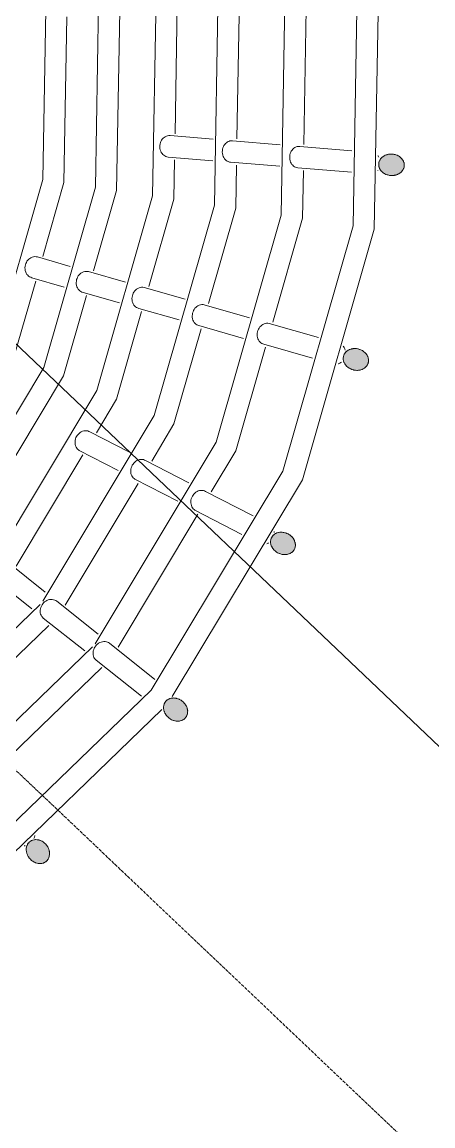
# Model space of a CAD drawing. Header units: millimetres. Extents: x -100577 to 287200, y -212120 to 238461.
# Drawn here: x 58729 to 59073, y 46492 to 47416 of the extents above; entities that cross this region are included whole.
import ezdxf

# ---------------------------------------------------------------- set-up
doc = ezdxf.new("R2010")
doc.units = ezdxf.units.MM
doc.linetypes.add('DASHDOT', pattern=[3.556, 2.54, -0.508, 0, -0.508])
for name, color, linetype, lineweight in [('02_切断（家具）', 8, 'Continuous', 18), ('11_見えがかり（家具）', 8, 'Continuous', 9), ('50_寸法', 3, 'Continuous', 9), ('70_断面の位置', 6, 'DASHDOT', 9)]:
    doc.layers.add(name, color=color, linetype=linetype, lineweight=lineweight)

msp = doc.modelspace()

# ---------------------------------------------------------------- hatches: boundary and pattern name
at = {"layer": '02_切断（家具）'}
for points in [[(59047.54, 47291.85), (59047.1, 47291.21), (59046.9, 47290.92), (59046.36, 47290.33), (59046.13, 47290.07), (59045.47, 47289.51), (59045.19, 47289.27), (59044.43, 47288.77), (59044.11, 47288.56), (59043.23, 47288.14), (59042.88, 47287.97), (59041.92, 47287.64), (59041.54, 47287.51), (59040.51, 47287.29), (59040.11, 47287.21), (59039.05, 47287.11), (59038.65, 47287.07), (59037.57, 47287.1), (59037.18, 47287.11), (59036.13, 47287.26), (59035.76, 47287.31), (59034.75, 47287.57), (59034.41, 47287.65), (59033.47, 47288.01), (59033.16, 47288.12), (59032.31, 47288.55), (59032.04, 47288.69), (59031.25, 47289.2), (59031, 47289.36), (59030.25, 47289.98), (59030.03, 47290.17), (59029.35, 47290.89), (59029.15, 47291.1), (59028.57, 47291.92), (59028.4, 47292.15), (59027.94, 47293.05), (59027.81, 47293.29), (59027.5, 47294.24), (59027.41, 47294.5), (59027.26, 47295.47), (59027.21, 47295.73), (59027.21, 47296.7), (59027.21, 47296.96), (59027.37, 47297.9), (59027.41, 47298.15), (59027.7, 47299.03), (59027.78, 47299.28), (59028.19, 47300.09), (59028.3, 47300.31), (59028.8, 47301.03), (59028.94, 47301.24), (59029.54, 47301.9), (59029.71, 47302.09), (59030.44, 47302.7), (59030.65, 47302.88), (59031.49, 47303.43), (59031.74, 47303.6), (59032.67, 47304.05), (59032.96, 47304.19), (59033.98, 47304.54), (59034.31, 47304.65), (59035.38, 47304.88), (59035.73, 47304.95), (59036.82, 47305.05), (59037.19, 47305.09), (59038.28, 47305.06), (59038.66, 47305.05), (59039.7, 47304.9), (59040.08, 47304.85), (59041.06, 47304.6), (59041.43, 47304.51), (59042.33, 47304.17), (59042.68, 47304.04), (59043.48, 47303.63), (59043.8, 47303.47), (59044.54, 47302.99), (59044.84, 47302.8), (59045.53, 47302.23), (59045.82, 47301.99), (59046.43, 47301.33), (59046.69, 47301.05), (59047.21, 47300.32), (59047.44, 47300.01), (59047.85, 47299.21), (59048.03, 47298.86), (59048.3, 47298.03), (59048.43, 47297.66), (59048.57, 47296.81), (59048.63, 47296.43), (59048.63, 47295.58), (59048.63, 47295.2), (59048.5, 47294.38), (59048.44, 47294.01), (59048.18, 47293.23), (59048.06, 47292.88), (59047.7, 47292.17)], [(59017.66, 47128.44), (59017.23, 47127.82), (59017.04, 47127.53), (59016.52, 47126.96), (59016.29, 47126.71), (59015.65, 47126.18), (59015.37, 47125.95), (59014.62, 47125.48), (59014.3, 47125.28), (59013.45, 47124.89), (59013.1, 47124.73), (59012.16, 47124.45), (59011.77, 47124.33), (59010.77, 47124.16), (59010.37, 47124.09), (59009.33, 47124.04), (59008.92, 47124.03), (59007.87, 47124.1), (59007.47, 47124.13), (59006.44, 47124.33), (59006.06, 47124.4), (59005.07, 47124.7), (59004.72, 47124.81), (59003.8, 47125.21), (59003.48, 47125.34), (59002.64, 47125.81), (59002.37, 47125.97), (59001.58, 47126.52), (59001.33, 47126.7), (59000.59, 47127.35), (59000.36, 47127.56), (58999.68, 47128.32), (58999.48, 47128.55), (58998.89, 47129.39), (58998.72, 47129.64), (58998.26, 47130.56), (58998.13, 47130.82), (58997.81, 47131.79), (58997.72, 47132.06), (58997.55, 47133.04), (58997.5, 47133.32), (58997.49, 47134.29), (58997.49, 47134.56), (58997.63, 47135.5), (58997.67, 47135.76), (58997.95, 47136.63), (58998.02, 47136.87), (58998.42, 47137.68), (58998.53, 47137.89), (58999.02, 47138.61), (58999.15, 47138.8), (58999.74, 47139.45), (58999.9, 47139.63), (59000.62, 47140.22), (59000.82, 47140.39), (59001.65, 47140.91), (59001.89, 47141.06), (59002.82, 47141.48), (59003.09, 47141.6), (59004.11, 47141.91), (59004.42, 47142.01), (59005.48, 47142.19), (59005.82, 47142.25), (59006.91, 47142.3), (59007.27, 47142.31), (59008.35, 47142.23), (59008.72, 47142.21), (59009.76, 47142.01), (59010.13, 47141.94), (59011.11, 47141.64), (59011.47, 47141.53), (59012.37, 47141.14), (59012.71, 47141), (59013.51, 47140.54), (59013.82, 47140.37), (59014.57, 47139.85), (59014.86, 47139.64), (59015.55, 47139.03), (59015.83, 47138.78), (59016.46, 47138.08), (59016.71, 47137.79), (59017.24, 47137.02), (59017.47, 47136.7), (59017.88, 47135.87), (59018.06, 47135.51), (59018.35, 47134.66), (59018.47, 47134.28), (59018.62, 47133.41), (59018.69, 47133.02), (59018.69, 47132.16), (59018.7, 47131.78), (59018.58, 47130.95), (59018.52, 47130.58), (59018.28, 47129.81), (59018.17, 47129.46), (59017.82, 47128.76)], [(58956.42, 46973.94), (58956, 46973.32), (58955.8, 46973.04), (58955.29, 46972.48), (58955.06, 46972.23), (58954.44, 46971.72), (58954.16, 46971.5), (58953.44, 46971.06), (58953.12, 46970.86), (58952.29, 46970.51), (58951.93, 46970.36), (58951.02, 46970.12), (58950.64, 46970.01), (58949.66, 46969.89), (58949.26, 46969.84), (58948.25, 46969.84), (58947.84, 46969.84), (58946.82, 46969.96), (58946.42, 46970.01), (58945.42, 46970.26), (58945.04, 46970.35), (58944.08, 46970.7), (58943.73, 46970.83), (58942.84, 46971.27), (58942.52, 46971.43), (58941.7, 46971.95), (58941.42, 46972.12), (58940.67, 46972.72), (58940.41, 46972.92), (58939.69, 46973.62), (58939.46, 46973.84), (58938.81, 46974.64), (58938.6, 46974.89), (58938.04, 46975.77), (58937.87, 46976.04), (58937.42, 46977), (58937.29, 46977.28), (58936.98, 46978.27), (58936.89, 46978.56), (58936.73, 46979.57), (58936.69, 46979.85), (58936.68, 46980.85), (58936.68, 46981.12), (58936.82, 46982.07), (58936.85, 46982.33), (58937.13, 46983.22), (58937.2, 46983.46), (58937.59, 46984.26), (58937.7, 46984.48), (58938.18, 46985.18), (58938.31, 46985.37), (58938.9, 46986.01), (58939.06, 46986.18), (58939.76, 46986.76), (58939.95, 46986.92), (58940.77, 46987.41), (58941, 46987.55), (58941.92, 46987.94), (58942.19, 46988.05), (58943.19, 46988.32), (58943.48, 46988.4), (58944.54, 46988.54), (58944.86, 46988.58), (58945.94, 46988.58), (58946.28, 46988.58), (58947.35, 46988.44), (58947.7, 46988.4), (58948.73, 46988.15), (58949.08, 46988.06), (58950.05, 46987.7), (58950.39, 46987.58), (58951.28, 46987.14), (58951.6, 46986.98), (58952.4, 46986.48), (58952.69, 46986.29), (58953.43, 46985.71), (58953.71, 46985.5), (58954.39, 46984.83), (58954.66, 46984.57), (58955.27, 46983.82), (58955.52, 46983.52), (58956.04, 46982.71), (58956.25, 46982.37), (58956.66, 46981.5), (58956.83, 46981.14), (58957.11, 46980.24), (58957.23, 46979.85), (58957.37, 46978.96), (58957.43, 46978.56), (58957.44, 46977.68), (58957.44, 46977.29), (58957.32, 46976.45), (58957.26, 46976.08), (58957.02, 46975.3), (58956.92, 46974.95), (58956.57, 46974.25)], [(58866.18, 46834.32), (58865.76, 46833.7), (58865.57, 46833.42), (58865.06, 46832.87), (58864.83, 46832.62), (58864.22, 46832.13), (58863.95, 46831.9), (58863.23, 46831.49), (58862.92, 46831.3), (58862.11, 46830.97), (58861.75, 46830.83), (58860.87, 46830.62), (58860.49, 46830.53), (58859.55, 46830.44), (58859.14, 46830.4), (58858.17, 46830.44), (58857.76, 46830.46), (58856.78, 46830.63), (58856.39, 46830.7), (58855.42, 46830.98), (58855.05, 46831.1), (58854.13, 46831.5), (58853.78, 46831.65), (58852.93, 46832.13), (58852.61, 46832.31), (58851.84, 46832.87), (58851.56, 46833.07), (58850.84, 46833.7), (58850.59, 46833.92), (58849.9, 46834.66), (58849.67, 46834.91), (58849.06, 46835.75), (58848.86, 46836.02), (58848.33, 46836.95), (58848.16, 46837.24), (58847.75, 46838.22), (58847.62, 46838.53), (58847.34, 46839.55), (58847.25, 46839.86), (58847.11, 46840.9), (58847.07, 46841.2), (58847.08, 46842.21), (58847.09, 46842.5), (58847.24, 46843.47), (58847.28, 46843.74), (58847.56, 46844.63), (58847.64, 46844.88), (58848.03, 46845.68), (58848.14, 46845.9), (58848.62, 46846.61), (58848.75, 46846.8), (58849.33, 46847.43), (58849.49, 46847.6), (58850.18, 46848.16), (58850.37, 46848.32), (58851.18, 46848.79), (58851.4, 46848.92), (58852.31, 46849.29), (58852.57, 46849.39), (58853.55, 46849.63), (58853.83, 46849.69), (58854.87, 46849.79), (58855.18, 46849.82), (58856.24, 46849.78), (58856.56, 46849.76), (58857.61, 46849.58), (58857.93, 46849.52), (58858.95, 46849.22), (58859.27, 46849.12), (58860.23, 46848.71), (58860.54, 46848.57), (58861.41, 46848.08), (58861.71, 46847.91), (58862.49, 46847.35), (58862.76, 46847.15), (58863.47, 46846.53), (58863.73, 46846.3), (58864.4, 46845.58), (58864.65, 46845.31), (58865.24, 46844.51), (58865.46, 46844.2), (58865.96, 46843.33), (58866.16, 46842.98), (58866.54, 46842.07), (58866.7, 46841.69), (58866.96, 46840.75), (58867.07, 46840.36), (58867.19, 46839.43), (58867.25, 46839.02), (58867.24, 46838.12), (58867.23, 46837.72), (58867.1, 46836.86), (58867.04, 46836.48), (58866.79, 46835.7), (58866.68, 46835.34), (58866.34, 46834.64)], [(58750.45, 46715), (58750.02, 46714.37), (58749.83, 46714.09), (58749.32, 46713.54), (58749.09, 46713.29), (58748.49, 46712.8), (58748.21, 46712.58), (58747.51, 46712.17), (58747.19, 46711.98), (58746.41, 46711.68), (58746.05, 46711.54), (58745.2, 46711.35), (58744.81, 46711.26), (58743.9, 46711.2), (58743.51, 46711.17), (58742.57, 46711.24), (58742.17, 46711.27), (58741.23, 46711.47), (58740.84, 46711.56), (58739.92, 46711.88), (58739.55, 46712.01), (58738.68, 46712.44), (58738.33, 46712.61), (58737.53, 46713.13), (58737.22, 46713.33), (58736.49, 46713.92), (58736.22, 46714.14), (58735.54, 46714.81), (58735.3, 46715.05), (58734.66, 46715.82), (58734.44, 46716.1), (58733.87, 46716.97), (58733.68, 46717.26), (58733.19, 46718.22), (58733.04, 46718.53), (58732.66, 46719.55), (58732.55, 46719.88), (58732.3, 46720.93), (58732.23, 46721.26), (58732.12, 46722.32), (58732.09, 46722.64), (58732.13, 46723.68), (58732.14, 46723.98), (58732.31, 46724.97), (58732.36, 46725.25), (58732.66, 46726.16), (58732.74, 46726.41), (58733.14, 46727.23), (58733.25, 46727.45), (58733.74, 46728.16), (58733.87, 46728.36), (58734.45, 46728.99), (58734.61, 46729.16), (58735.3, 46729.72), (58735.49, 46729.87), (58736.29, 46730.34), (58736.51, 46730.47), (58737.4, 46730.82), (58737.65, 46730.91), (58738.62, 46731.13), (58738.89, 46731.19), (58739.91, 46731.26), (58740.2, 46731.28), (58741.23, 46731.2), (58741.53, 46731.18), (58742.56, 46730.96), (58742.87, 46730.89), (58743.85, 46730.54), (58744.15, 46730.44), (58745.08, 46729.98), (58745.37, 46729.84), (58746.21, 46729.29), (58746.49, 46729.12), (58747.23, 46728.51), (58747.49, 46728.31), (58748.17, 46727.63), (58748.41, 46727.4), (58749.04, 46726.63), (58749.26, 46726.35), (58749.82, 46725.5), (58750.03, 46725.19), (58750.49, 46724.27), (58750.67, 46723.92), (58751.02, 46722.95), (58751.16, 46722.57), (58751.38, 46721.59), (58751.48, 46721.19), (58751.57, 46720.22), (58751.61, 46719.81), (58751.58, 46718.87), (58751.57, 46718.47), (58751.41, 46717.58), (58751.34, 46717.2), (58751.08, 46716.39), (58750.96, 46716.04), (58750.61, 46715.32)]]:
    msp.add_hatch(color=8, dxfattribs=at).paths.add_polyline_path(points)

# ---------------------------------------------------------------- linework, layer by layer
for points in [[(59047.54, 47291.85), (59047.1, 47291.21), (59046.9, 47290.92), (59046.36, 47290.33), (59046.13, 47290.07), (59045.47, 47289.51), (59045.19, 47289.27), (59044.43, 47288.77), (59044.11, 47288.56), (59043.23, 47288.14), (59042.88, 47287.97), (59041.92, 47287.64), (59041.54, 47287.51), (59040.51, 47287.29), (59040.11, 47287.21), (59039.05, 47287.11), (59038.65, 47287.07), (59037.57, 47287.1), (59037.18, 47287.11), (59036.13, 47287.26), (59035.76, 47287.31), (59034.75, 47287.57), (59034.41, 47287.65), (59033.47, 47288.01), (59033.16, 47288.12), (59032.31, 47288.55), (59032.04, 47288.69), (59031.25, 47289.2), (59031, 47289.36), (59030.25, 47289.98), (59030.03, 47290.17), (59029.35, 47290.89), (59029.15, 47291.1), (59028.57, 47291.92), (59028.4, 47292.15), (59027.94, 47293.05), (59027.81, 47293.29), (59027.5, 47294.24), (59027.41, 47294.5), (59027.26, 47295.47), (59027.21, 47295.73), (59027.21, 47296.7), (59027.21, 47296.96), (59027.37, 47297.9), (59027.41, 47298.15), (59027.7, 47299.03), (59027.78, 47299.28), (59028.19, 47300.09), (59028.3, 47300.31), (59028.8, 47301.03), (59028.94, 47301.24), (59029.54, 47301.9), (59029.71, 47302.09), (59030.44, 47302.7), (59030.65, 47302.88), (59031.49, 47303.43), (59031.74, 47303.6), (59032.67, 47304.05), (59032.96, 47304.19), (59033.98, 47304.54), (59034.31, 47304.65), (59035.38, 47304.88), (59035.73, 47304.95), (59036.82, 47305.05), (59037.19, 47305.09), (59038.28, 47305.06), (59038.66, 47305.05), (59039.7, 47304.9), (59040.08, 47304.85), (59041.06, 47304.6), (59041.43, 47304.51), (59042.33, 47304.17), (59042.68, 47304.04), (59043.48, 47303.63), (59043.8, 47303.47), (59044.54, 47302.99), (59044.84, 47302.8), (59045.53, 47302.23), (59045.82, 47301.99), (59046.43, 47301.33), (59046.69, 47301.05), (59047.21, 47300.32), (59047.44, 47300.01), (59047.85, 47299.21), (59048.03, 47298.86), (59048.3, 47298.03), (59048.43, 47297.66), (59048.57, 47296.81), (59048.63, 47296.43), (59048.63, 47295.58), (59048.63, 47295.2), (59048.5, 47294.38), (59048.44, 47294.01), (59048.18, 47293.23), (59048.06, 47292.88), (59047.7, 47292.17), (59047.54, 47291.85)], [(59017.66, 47128.44), (59017.23, 47127.82), (59017.04, 47127.53), (59016.52, 47126.96), (59016.29, 47126.71), (59015.65, 47126.18), (59015.37, 47125.95), (59014.62, 47125.48), (59014.3, 47125.28), (59013.45, 47124.89), (59013.1, 47124.73), (59012.16, 47124.45), (59011.77, 47124.33), (59010.77, 47124.16), (59010.37, 47124.09), (59009.33, 47124.04), (59008.92, 47124.03), (59007.87, 47124.1), (59007.47, 47124.13), (59006.44, 47124.33), (59006.06, 47124.4), (59005.07, 47124.7), (59004.72, 47124.81), (59003.8, 47125.21), (59003.48, 47125.34), (59002.64, 47125.81), (59002.37, 47125.97), (59001.58, 47126.52), (59001.33, 47126.7), (59000.59, 47127.35), (59000.36, 47127.56), (58999.68, 47128.32), (58999.48, 47128.55), (58998.89, 47129.39), (58998.72, 47129.64), (58998.26, 47130.56), (58998.13, 47130.82), (58997.81, 47131.79), (58997.72, 47132.06), (58997.55, 47133.04), (58997.5, 47133.32), (58997.49, 47134.29), (58997.49, 47134.56), (58997.63, 47135.5), (58997.67, 47135.76), (58997.95, 47136.63), (58998.02, 47136.87), (58998.42, 47137.68), (58998.53, 47137.89), (58999.02, 47138.61), (58999.15, 47138.8), (58999.74, 47139.45), (58999.9, 47139.63), (59000.62, 47140.22), (59000.82, 47140.39), (59001.65, 47140.91), (59001.89, 47141.06), (59002.82, 47141.48), (59003.09, 47141.6), (59004.11, 47141.91), (59004.42, 47142.01), (59005.48, 47142.19), (59005.82, 47142.25), (59006.91, 47142.3), (59007.27, 47142.31), (59008.35, 47142.23), (59008.72, 47142.21), (59009.76, 47142.01), (59010.13, 47141.94), (59011.11, 47141.64), (59011.47, 47141.53), (59012.37, 47141.14), (59012.71, 47141), (59013.51, 47140.54), (59013.82, 47140.37), (59014.57, 47139.85), (59014.86, 47139.64), (59015.55, 47139.03), (59015.83, 47138.78), (59016.46, 47138.08), (59016.71, 47137.79), (59017.24, 47137.02), (59017.47, 47136.7), (59017.88, 47135.87), (59018.06, 47135.51), (59018.35, 47134.66), (59018.47, 47134.28), (59018.62, 47133.41), (59018.69, 47133.02), (59018.69, 47132.16), (59018.7, 47131.78), (59018.58, 47130.95), (59018.52, 47130.58), (59018.28, 47129.81), (59018.17, 47129.46), (59017.82, 47128.76), (59017.66, 47128.44)], [(58956.42, 46973.94), (58956, 46973.32), (58955.8, 46973.04), (58955.29, 46972.48), (58955.06, 46972.23), (58954.44, 46971.72), (58954.16, 46971.5), (58953.44, 46971.06), (58953.12, 46970.86), (58952.29, 46970.51), (58951.93, 46970.36), (58951.02, 46970.12), (58950.64, 46970.01), (58949.66, 46969.89), (58949.26, 46969.84), (58948.25, 46969.84), (58947.84, 46969.84), (58946.82, 46969.96), (58946.42, 46970.01), (58945.42, 46970.26), (58945.04, 46970.35), (58944.08, 46970.7), (58943.73, 46970.83), (58942.84, 46971.27), (58942.52, 46971.43), (58941.7, 46971.95), (58941.42, 46972.12), (58940.67, 46972.72), (58940.41, 46972.92), (58939.69, 46973.62), (58939.46, 46973.84), (58938.81, 46974.64), (58938.6, 46974.89), (58938.04, 46975.77), (58937.87, 46976.04), (58937.42, 46977), (58937.29, 46977.28), (58936.98, 46978.27), (58936.89, 46978.56), (58936.73, 46979.57), (58936.69, 46979.85), (58936.68, 46980.85), (58936.68, 46981.12), (58936.82, 46982.07), (58936.85, 46982.33), (58937.13, 46983.22), (58937.2, 46983.46), (58937.59, 46984.26), (58937.7, 46984.48), (58938.18, 46985.18), (58938.31, 46985.37), (58938.9, 46986.01), (58939.06, 46986.18), (58939.76, 46986.76), (58939.95, 46986.92), (58940.77, 46987.41), (58941, 46987.55), (58941.92, 46987.94), (58942.19, 46988.05), (58943.19, 46988.32), (58943.48, 46988.4), (58944.54, 46988.54), (58944.86, 46988.58), (58945.94, 46988.58), (58946.28, 46988.58), (58947.35, 46988.44), (58947.7, 46988.4), (58948.73, 46988.15), (58949.08, 46988.06), (58950.05, 46987.7), (58950.39, 46987.58), (58951.28, 46987.14), (58951.6, 46986.98), (58952.4, 46986.48), (58952.69, 46986.29), (58953.43, 46985.71), (58953.71, 46985.5), (58954.39, 46984.83), (58954.66, 46984.57), (58955.27, 46983.82), (58955.52, 46983.52), (58956.04, 46982.71), (58956.25, 46982.37), (58956.66, 46981.5), (58956.83, 46981.14), (58957.11, 46980.24), (58957.23, 46979.85), (58957.37, 46978.96), (58957.43, 46978.56), (58957.44, 46977.68), (58957.44, 46977.29), (58957.32, 46976.45), (58957.26, 46976.08), (58957.02, 46975.3), (58956.92, 46974.95), (58956.57, 46974.25), (58956.42, 46973.94)], [(58866.18, 46834.32), (58865.76, 46833.7), (58865.57, 46833.42), (58865.06, 46832.87), (58864.83, 46832.62), (58864.22, 46832.13), (58863.95, 46831.9), (58863.23, 46831.49), (58862.92, 46831.3), (58862.11, 46830.97), (58861.75, 46830.83), (58860.87, 46830.62), (58860.49, 46830.53), (58859.55, 46830.44), (58859.14, 46830.4), (58858.17, 46830.44), (58857.76, 46830.46), (58856.78, 46830.63), (58856.39, 46830.7), (58855.42, 46830.98), (58855.05, 46831.1), (58854.13, 46831.5), (58853.78, 46831.65), (58852.93, 46832.13), (58852.61, 46832.31), (58851.84, 46832.87), (58851.56, 46833.07), (58850.84, 46833.7), (58850.59, 46833.92), (58849.9, 46834.66), (58849.67, 46834.91), (58849.06, 46835.75), (58848.86, 46836.02), (58848.33, 46836.95), (58848.16, 46837.24), (58847.75, 46838.22), (58847.62, 46838.53), (58847.34, 46839.55), (58847.25, 46839.86), (58847.11, 46840.9), (58847.07, 46841.2), (58847.08, 46842.21), (58847.09, 46842.5), (58847.24, 46843.47), (58847.28, 46843.74), (58847.56, 46844.63), (58847.64, 46844.88), (58848.03, 46845.68), (58848.14, 46845.9), (58848.62, 46846.61), (58848.75, 46846.8), (58849.33, 46847.43), (58849.49, 46847.6), (58850.18, 46848.16), (58850.37, 46848.32), (58851.18, 46848.79), (58851.4, 46848.92), (58852.31, 46849.29), (58852.57, 46849.39), (58853.55, 46849.63), (58853.83, 46849.69), (58854.87, 46849.79), (58855.18, 46849.82), (58856.24, 46849.78), (58856.56, 46849.76), (58857.61, 46849.58), (58857.93, 46849.52), (58858.95, 46849.22), (58859.27, 46849.12), (58860.23, 46848.71), (58860.54, 46848.57), (58861.41, 46848.08), (58861.71, 46847.91), (58862.49, 46847.35), (58862.76, 46847.15), (58863.47, 46846.53), (58863.73, 46846.3), (58864.4, 46845.58), (58864.65, 46845.31), (58865.24, 46844.51), (58865.46, 46844.2), (58865.96, 46843.33), (58866.16, 46842.98), (58866.54, 46842.07), (58866.7, 46841.69), (58866.96, 46840.75), (58867.07, 46840.36), (58867.19, 46839.43), (58867.25, 46839.02), (58867.24, 46838.12), (58867.23, 46837.72), (58867.1, 46836.86), (58867.04, 46836.48), (58866.79, 46835.7), (58866.68, 46835.34), (58866.34, 46834.64), (58866.18, 46834.32)], [(58750.45, 46715), (58750.02, 46714.37), (58749.83, 46714.09), (58749.32, 46713.54), (58749.09, 46713.29), (58748.49, 46712.8), (58748.21, 46712.58), (58747.51, 46712.17), (58747.19, 46711.98), (58746.41, 46711.68), (58746.05, 46711.54), (58745.2, 46711.35), (58744.81, 46711.26), (58743.9, 46711.2), (58743.51, 46711.17), (58742.57, 46711.24), (58742.17, 46711.27), (58741.23, 46711.47), (58740.84, 46711.56), (58739.92, 46711.88), (58739.55, 46712.01), (58738.68, 46712.44), (58738.33, 46712.61), (58737.53, 46713.13), (58737.22, 46713.33), (58736.49, 46713.92), (58736.22, 46714.14), (58735.54, 46714.81), (58735.3, 46715.05), (58734.66, 46715.82), (58734.44, 46716.1), (58733.87, 46716.97), (58733.68, 46717.26), (58733.19, 46718.22), (58733.04, 46718.53), (58732.66, 46719.55), (58732.55, 46719.88), (58732.3, 46720.93), (58732.23, 46721.26), (58732.12, 46722.32), (58732.09, 46722.64), (58732.13, 46723.68), (58732.14, 46723.98), (58732.31, 46724.97), (58732.36, 46725.25), (58732.66, 46726.16), (58732.74, 46726.41), (58733.14, 46727.23), (58733.25, 46727.45), (58733.74, 46728.16), (58733.87, 46728.36), (58734.45, 46728.99), (58734.61, 46729.16), (58735.3, 46729.72), (58735.49, 46729.87), (58736.29, 46730.34), (58736.51, 46730.47), (58737.4, 46730.82), (58737.65, 46730.91), (58738.62, 46731.13), (58738.89, 46731.19), (58739.91, 46731.26), (58740.2, 46731.28), (58741.23, 46731.2), (58741.53, 46731.18), (58742.56, 46730.96), (58742.87, 46730.89), (58743.85, 46730.54), (58744.15, 46730.44), (58745.08, 46729.98), (58745.37, 46729.84), (58746.21, 46729.29), (58746.49, 46729.12), (58747.23, 46728.51), (58747.49, 46728.31), (58748.17, 46727.63), (58748.41, 46727.4), (58749.04, 46726.63), (58749.26, 46726.35), (58749.82, 46725.5), (58750.03, 46725.19), (58750.49, 46724.27), (58750.67, 46723.92), (58751.02, 46722.95), (58751.16, 46722.57), (58751.38, 46721.59), (58751.48, 46721.19), (58751.57, 46720.22), (58751.61, 46719.81), (58751.58, 46718.87), (58751.57, 46718.47), (58751.41, 46717.58), (58751.34, 46717.2), (58751.08, 46716.39), (58750.96, 46716.04), (58750.61, 46715.32), (58750.45, 46715)]]:
    msp.add_lwpolyline(points, dxfattribs=at)
at = {"layer": '11_見えがかり（家具）'}
for points in [[(57386.24, 47487.06), (57382.51, 47273.36), (57434.21, 47065.97), (57537.83, 46879.04), (57686.3, 46725.29), (57869.51, 46615.22), (58074.96, 46556.3), (58288.66, 46552.57), (58496.04, 46604.28), (58682.97, 46707.9), (58836.72, 46856.37), (58946.8, 47039.57), (59005.71, 47245.02), (59009.44, 47458.72), (58957.74, 47666.11), (58854.12, 47853.04), (58705.65, 48006.78)], [(58789.71, 46895.12), (58891.07, 47063.81), (58945.61, 47254.01), (58949.01, 47449.19)], [(59027.21, 47453.77), (59023.51, 47242.36), (58963.31, 47032.39), (58854.31, 46851)], [(58704.94, 46963.68), (58791.2, 47107.23), (58837.9, 47270.1), (58840.82, 47437.15)], [(58745.85, 46930.9), (58839.25, 47086.34), (58889.72, 47262.36), (58892.9, 47444.5)], [(58910.61, 47436.54), (58908.54, 47317.8)], [(58966.75, 47442.8), (58964.49, 47313.15)], [(58667.42, 46994.48), (58746.78, 47126.54), (58789.99, 47277.26), (58792.69, 47431.5)], [(58858.55, 47430.61), (58856.66, 47322.12)], [(58632.46, 47022.15), (58705.87, 47144.33), (58745.88, 47283.86), (58748.36, 47425.76)], [(58766.1, 47419.94), (58763.68, 47281.2), (58745.98, 47219.45)], [(58810.42, 47424.99), (58807.8, 47274.6), (58788.54, 47207.46)], [(58844.28, 47308.68), (58844.03, 47309.88), (58843.93, 47311.11), (58843.98, 47312.34), (58844.16, 47313.53), (58844.47, 47314.65), (58844.89, 47315.69), (58845.4, 47316.62), (58845.99, 47317.47), (58846.7, 47318.28), (58847.53, 47318.99), (58848.44, 47319.6), (58849.44, 47320.07), (58850.49, 47320.38), (58851.57, 47320.53), (58852.64, 47320.51), (58888.68, 47317.51)], [(58896.6, 47304.29), (58896.35, 47305.49), (58896.24, 47306.71), (58896.28, 47307.94), (58896.46, 47309.13), (58896.77, 47310.26), (58897.18, 47311.3), (58897.67, 47312.23), (58898.26, 47313.09), (58898.96, 47313.9), (58899.77, 47314.62), (58900.67, 47315.24), (58901.65, 47315.71), (58902.69, 47316.03), (58903.75, 47316.19), (58904.81, 47316.17), (58944.63, 47312.86)], [(58888.37, 47299.48), (58850.9, 47302.59), (58849.87, 47302.78), (58848.89, 47303.11), (58848, 47303.56), (58847.2, 47304.12), (58846.47, 47304.78), (58845.78, 47305.58), (58845.18, 47306.51), (58844.67, 47307.55), (58844.28, 47308.68)], [(58953.01, 47299.56), (58952.76, 47300.75), (58952.66, 47301.98), (58952.69, 47303.2), (58952.86, 47304.4), (58953.16, 47305.52), (58953.56, 47306.57), (58954.04, 47307.5), (58954.62, 47308.37), (58955.31, 47309.18), (58956.1, 47309.91), (58957, 47310.53), (58957.97, 47311.01), (58958.99, 47311.34), (58960.04, 47311.5), (58961.08, 47311.5), (59004.81, 47307.86)], [(58856.27, 47300.22), (58855.7, 47267.44), (58834.71, 47194.22)], [(58944.32, 47294.83), (58903.16, 47298.25), (58902.14, 47298.43), (58901.18, 47298.75), (58900.29, 47299.2), (58899.5, 47299.75), (58898.77, 47300.41), (58898.09, 47301.2), (58897.49, 47302.12), (58896.99, 47303.16), (58896.6, 47304.29)], [(59004.49, 47289.83), (58959.52, 47293.56), (58958.51, 47293.73), (58957.55, 47294.05), (58956.68, 47294.49), (58955.9, 47295.04), (58955.18, 47295.69), (58954.5, 47296.48), (58953.9, 47297.4), (58953.4, 47298.43), (58953.01, 47299.56)], [(59026.58, 47303.63), (59026.66, 47303.55), (59027.26, 47302.63), (59027.35, 47302.44)], [(58908.15, 47295.91), (58907.52, 47259.7), (58884.64, 47179.89)], [(58964.11, 47291.25), (58963.41, 47251.35), (58938.49, 47164.44)], [(59026.58, 47291.71), (59026.54, 47291.66), (59026.37, 47291.46)], [(58731.26, 47207.5), (58731.05, 47208.69), (58731, 47209.91), (58731.09, 47211.13), (58731.33, 47212.31), (58731.69, 47213.43), (58732.17, 47214.45), (58732.72, 47215.37), (58733.37, 47216.22), (58734.14, 47217.01), (58735.01, 47217.72), (58735.98, 47218.32), (58737.03, 47218.78), (58738.13, 47219.08), (58739.24, 47219.22), (58740.34, 47219.19), (58741.4, 47219), (58768.94, 47211.1)], [(58763.98, 47193.81), (58736.8, 47201.6), (58735.81, 47201.94), (58734.9, 47202.4), (58734.1, 47202.95), (58733.37, 47203.62), (58732.69, 47204.41), (58732.1, 47205.34), (58731.62, 47206.37), (58731.26, 47207.5)], [(58774.23, 47195.15), (58774.02, 47196.34), (58773.96, 47197.56), (58774.05, 47198.78), (58774.29, 47199.96), (58774.65, 47201.07), (58775.12, 47202.1), (58775.67, 47203.03), (58776.31, 47203.88), (58777.06, 47204.67), (58777.93, 47205.39), (58778.89, 47205.99), (58779.93, 47206.46), (58781.01, 47206.77), (58782.11, 47206.92), (58783.2, 47206.9), (58784.25, 47206.71), (58815.11, 47197.87)], [(58740.05, 47198.79), (58722.38, 47137.15), (58650.81, 47018.05)], [(58782.56, 47186.6), (58763.28, 47119.37), (58685.8, 46990.41)], [(58810.15, 47180.57), (58779.7, 47189.3), (58778.72, 47189.63), (58777.83, 47190.08), (58777.03, 47190.63), (58776.31, 47191.29), (58775.64, 47192.08), (58775.06, 47192.99), (58774.58, 47194.03), (58774.23, 47195.15)], [(58820.87, 47181.74), (58820.67, 47182.93), (58820.61, 47184.15), (58820.7, 47185.36), (58820.94, 47186.55), (58821.29, 47187.66), (58821.75, 47188.69), (58822.3, 47189.62), (58822.93, 47190.48), (58823.68, 47191.28), (58824.53, 47192), (58825.48, 47192.61), (58826.51, 47193.08), (58827.58, 47193.4), (58828.67, 47193.56), (58829.75, 47193.54), (58830.78, 47193.37), (58865.04, 47183.55)], [(58860.08, 47166.25), (58826.29, 47175.94), (58825.32, 47176.26), (58824.44, 47176.71), (58823.65, 47177.25), (58822.93, 47177.9), (58822.28, 47178.68), (58821.7, 47179.6), (58821.22, 47180.62), (58820.87, 47181.74)], [(58871.33, 47167.24), (58871.12, 47168.43), (58871.07, 47169.64), (58871.16, 47170.86), (58871.39, 47172.04), (58871.74, 47173.16), (58872.19, 47174.19), (58872.73, 47175.12), (58873.36, 47175.98), (58874.1, 47176.79), (58874.94, 47177.52), (58875.88, 47178.13), (58876.89, 47178.61), (58877.95, 47178.94), (58879.03, 47179.11), (58880.1, 47179.1), (58881.12, 47178.93), (58918.89, 47168.1)], [(58828.68, 47173.21), (58807.7, 47100.05), (58790.78, 47071.89)], [(58878.62, 47158.89), (58855.75, 47079.16), (58837.13, 47048.17)], [(58913.93, 47150.81), (58876.68, 47161.49), (58875.73, 47161.8), (58874.85, 47162.24), (58874.07, 47162.78), (58873.36, 47163.42), (58872.71, 47164.2), (58872.14, 47165.11), (58871.67, 47166.13), (58871.33, 47167.24)], [(58925.73, 47151.61), (58925.53, 47152.79), (58925.47, 47154.01), (58925.56, 47155.22), (58925.79, 47156.4), (58926.14, 47157.52), (58926.59, 47158.56), (58927.12, 47159.49), (58927.74, 47160.36), (58928.47, 47161.17), (58929.3, 47161.9), (58930.23, 47162.52), (58931.23, 47163.01), (58932.28, 47163.35), (58933.35, 47163.52), (58934.4, 47163.52), (58935.41, 47163.36), (58976.81, 47151.49)], [(58971.86, 47134.2), (58931.03, 47145.91), (58930.08, 47146.22), (58929.22, 47146.64), (58928.45, 47147.17), (58927.75, 47147.81), (58927.1, 47148.58), (58926.54, 47149.49), (58926.07, 47150.5), (58925.73, 47151.61)], [(58932.47, 47143.45), (58907.57, 47056.63), (58887.04, 47022.46)], [(58997.47, 47144.28), (58997.76, 47143.94), (58998.33, 47143.04), (58998.79, 47142.02), (58999.1, 47141.02)], [(58996.01, 47131.02), (58995.56, 47130.63), (58994.63, 47130), (58993.63, 47129.51), (58993.2, 47129.37)], [(58773.1, 47061.89), (58772.93, 47063.06), (58772.92, 47064.25), (58773.06, 47065.45), (58773.34, 47066.61), (58773.74, 47067.71), (58774.25, 47068.72), (58774.84, 47069.63), (58775.52, 47070.47), (58776.31, 47071.26), (58777.2, 47071.97), (58778.19, 47072.56), (58779.25, 47073.03), (58780.35, 47073.34), (58781.47, 47073.49), (58782.56, 47073.47), (58783.61, 47073.3), (58784.58, 47072.98), (58785.47, 47072.54), (58818.43, 47055.57)], [(58809.15, 47040.13), (58776.53, 47056.93), (58775.75, 47057.46), (58775.05, 47058.1), (58774.4, 47058.88), (58773.85, 47059.78), (58773.41, 47060.79), (58773.1, 47061.89)], [(58779.57, 47053.23), (58723.7, 46960.25)], [(58819.74, 47037.85), (58819.58, 47039.01), (58819.58, 47040.21), (58819.72, 47041.4), (58820, 47042.56), (58820.4, 47043.66), (58820.91, 47044.67), (58821.49, 47045.58), (58822.17, 47046.42), (58822.95, 47047.22), (58823.84, 47047.93), (58824.82, 47048.53), (58825.87, 47049), (58826.97, 47049.32), (58828.07, 47049.48), (58829.16, 47049.47), (58830.19, 47049.3), (58831.16, 47048.99), (58832.03, 47048.56), (58868.34, 47029.86)], [(58825.85, 47029.39), (58764.71, 46927.64)], [(58859.06, 47014.42), (58823.13, 47032.92), (58822.36, 47033.45), (58821.66, 47034.09), (58821.03, 47034.86), (58820.48, 47035.75), (58820.05, 47036.75), (58819.74, 47037.85)], [(58870.05, 47011.93), (58869.89, 47013.08), (58869.89, 47014.27), (58870.03, 47015.47), (58870.31, 47016.62), (58870.72, 47017.72), (58871.22, 47018.74), (58871.8, 47019.65), (58872.47, 47020.49), (58873.25, 47021.29), (58874.14, 47022), (58875.11, 47022.61), (58876.15, 47023.09), (58877.24, 47023.42), (58878.33, 47023.58), (58879.4, 47023.58), (58880.43, 47023.42), (58881.38, 47023.12), (58882.25, 47022.7), (58922.02, 47002.21)], [(58912.74, 46986.77), (58873.38, 47007.04), (58872.62, 47007.56), (58871.93, 47008.19), (58871.31, 47008.95), (58870.77, 47009.84), (58870.34, 47010.83), (58870.05, 47011.93)], [(58875.76, 47003.68), (58808.93, 46892.46)], [(58939.71, 46989.24), (58939.76, 46988.83), (58939.76, 46988.31)], [(58935.07, 46979.63), (58934.54, 46979.3), (58933.5, 46978.82), (58933.44, 46978.81)], [(58702.81, 46953.72), (58702.68, 46954.86), (58702.71, 46956.03), (58702.89, 46957.2), (58703.21, 46958.33), (58703.66, 46959.4), (58704.21, 46960.38), (58704.84, 46961.27), (58705.56, 46962.08), (58706.4, 46962.84), (58707.34, 46963.52), (58708.37, 46964.09), (58709.46, 46964.53), (58710.6, 46964.82), (58711.74, 46964.95), (58712.86, 46964.92), (58713.93, 46964.74), (58714.91, 46964.41), (58715.8, 46963.97), (58716.58, 46963.44), (58748.03, 46938.41)], [(58736.83, 46924.33), (58705.37, 46949.35), (58704.67, 46949.99), (58704.04, 46950.75), (58703.51, 46951.64), (58703.09, 46952.63), (58702.81, 46953.72)], [(58277.52, 46669.63), (58453.06, 46713.4), (58613.21, 46802.17), (58743.66, 46928.15)], [(58743.86, 46921.06), (58743.74, 46922.2), (58743.77, 46923.37), (58743.96, 46924.53), (58744.29, 46925.66), (58744.74, 46926.73), (58745.3, 46927.71), (58745.93, 46928.59), (58746.64, 46929.4), (58747.48, 46930.16), (58748.41, 46930.84), (58749.44, 46931.42), (58750.53, 46931.86), (58751.66, 46932.16), (58752.8, 46932.3), (58753.91, 46932.27), (58754.96, 46932.1), (58755.93, 46931.78), (58756.81, 46931.35), (58757.58, 46930.82), (58792.25, 46903.24)], [(58781.05, 46889.15), (58746.38, 46916.73), (58745.69, 46917.36), (58745.07, 46918.12), (58744.54, 46919), (58744.13, 46919.99), (58743.86, 46921.06)], [(58751.08, 46910.5), (58665.69, 46828.04)], [(57726.03, 46771.72), (57893.74, 46670.95), (58083.94, 46616.41), (58281.78, 46612.96), (58473.77, 46660.82), (58646.83, 46756.75), (58787.57, 46892.67)], [(58788.13, 46885.85), (58788.01, 46886.98), (58788.06, 46888.14), (58788.25, 46889.3), (58788.58, 46890.43), (58789.04, 46891.49), (58789.59, 46892.47), (58790.23, 46893.35), (58790.94, 46894.17), (58791.77, 46894.93), (58792.71, 46895.61), (58793.73, 46896.19), (58794.81, 46896.64), (58795.94, 46896.94), (58797.06, 46897.08), (58798.17, 46897.07), (58799.21, 46896.9), (58800.18, 46896.59), (58801.04, 46896.16), (58801.8, 46895.64), (58839.82, 46865.41)], [(58828.61, 46851.32), (58790.6, 46881.55), (58789.92, 46882.18), (58789.31, 46882.93), (58788.79, 46883.8), (58788.39, 46884.78), (58788.13, 46885.85)], [(58795.3, 46875.33), (58701.96, 46785.19)], [(58845.73, 46840.26), (58693.68, 46693.43), (58502.64, 46587.53), (58297.54, 46536.39)], [(58739.18, 46734.58), (58739.17, 46734.52), (58738.94, 46733.4), (58738.57, 46732.32)], [(58731.12, 46726.23), (58730.83, 46726.17), (58730.42, 46726.13)]]:
    msp.add_lwpolyline(points, dxfattribs=at)
at = {"layer": '50_寸法'}
msp.add_lwpolyline([(60692.69, 45273.26), (50378.39, 55083.26)], dxfattribs=at)
at = {"layer": '70_断面の位置'}
msp.add_lwpolyline([(76403.21, 30015.62), (48835.97, 56169.92)], dxfattribs=at)

doc.saveas('drawing.dxf')
